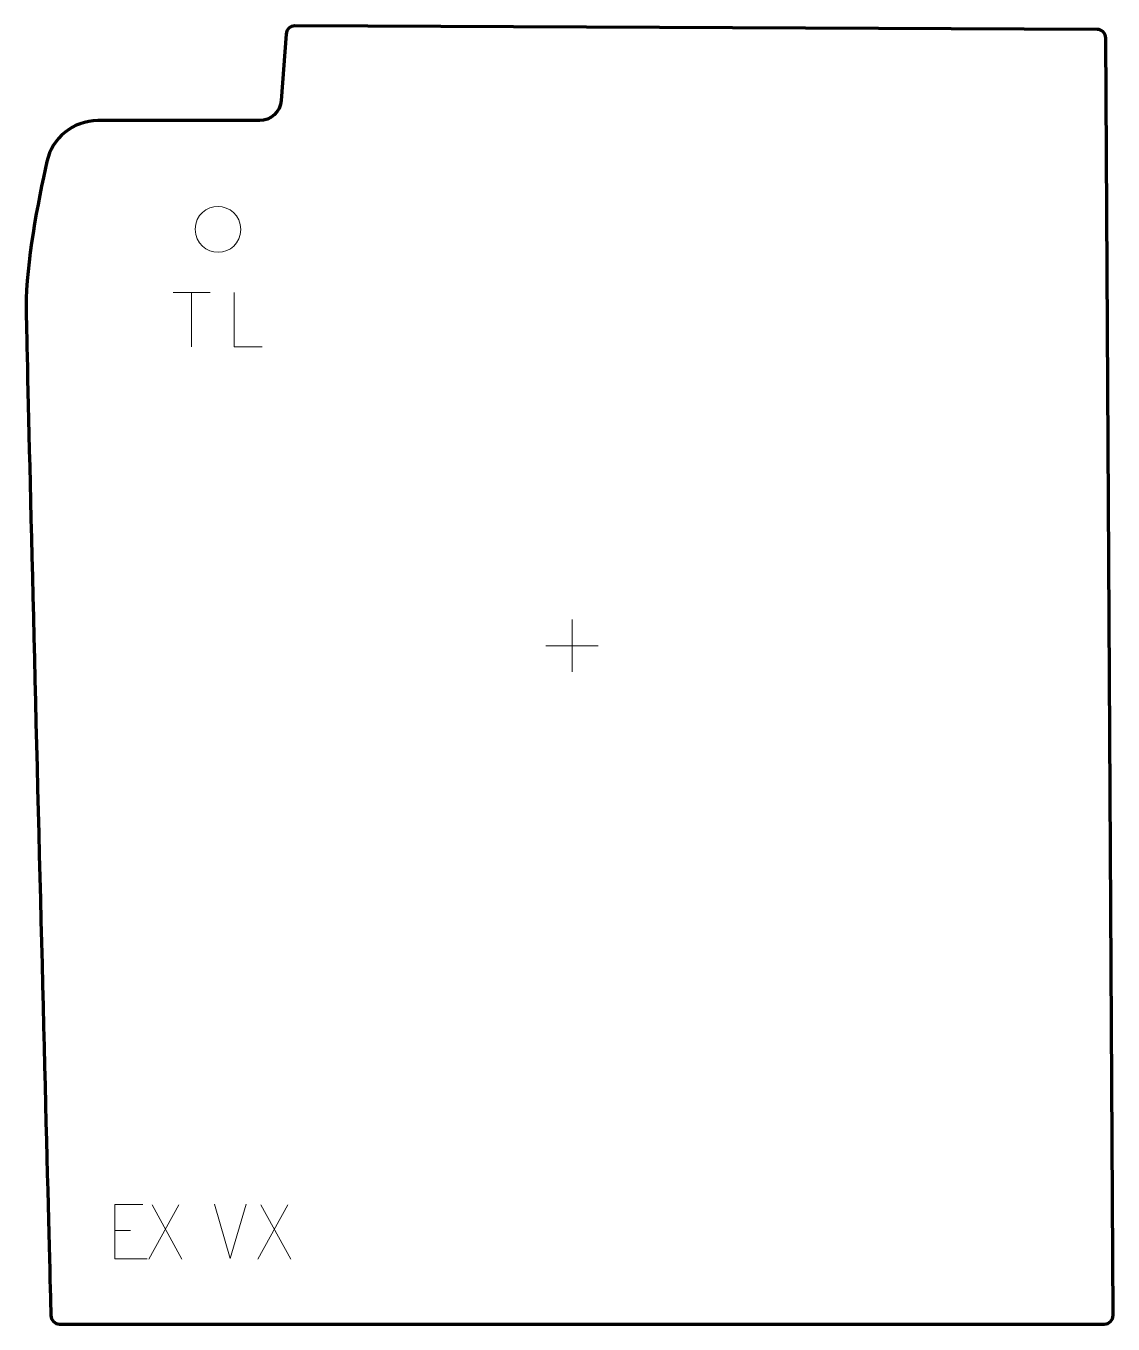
# Model space of a CAD drawing. Header units: millimetres. Extents: x -250 to 250, y -298 to 298.
import ezdxf

# ---------------------------------------------------------------- set-up
doc = ezdxf.new("R2010")
doc.units = ezdxf.units.MM
doc.header["$MEASUREMENT"] = 0
doc.layers.add('layer 1', color=7, linetype='Continuous')
doc.layers.add('layer 2', color=7, linetype='Continuous')

msp = doc.modelspace()

# ---------------------------------------------------------------- linework, layer by layer
at = {"layer": 'layer 1', "color": 250, "lineweight": 9}
for points, knots in [([(-171.8885, 204.7001), (-171.8178, 211.3405), (-166.5438, 215.1865), (-161.3885, 215.0895), (-161.3885, 215.0895), (-156.2332, 215.1865), (-150.9592, 211.1231), (-150.8885, 204.4827), (-150.8885, 204.4827), (-151.2587, 198.1534), (-155.7006, 194.1227), (-161.3885, 194.0933), (-161.3885, 194.0933), (-166.5438, 193.9963), (-171.8178, 198.0597), (-171.8885, 204.7001)], [0, 0, 0, 0, 0.2, 0.2, 0.2, 0.2, 0.4, 0.4, 0.4, 0.4, 0.6, 0.6, 0.6, 0.6, 1, 1, 1, 1]), ([(-141.0516, 150.6643), (-141.0516, 150.6643), (-154.0007, 150.6643), (-154.0007, 150.6643), (-154.0007, 150.6643), (-154.0007, 150.6643), (-154.0007, 175.6179), (-154.0007, 175.6179)], [0, 0, 0, 0, 0.33333333, 0.33333333, 0.33333333, 0.33333333, 1, 1, 1, 1]), ([(-195.8942, -243.1506), (-195.8942, -243.1506), (-208.7681, -243.1506), (-208.7681, -243.1506), (-208.7681, -243.1506), (-208.7681, -243.1506), (-208.7681, -268.1042), (-208.7681, -268.1042), (-208.7681, -268.1042), (-208.7681, -268.1042), (-193.9023, -268.1042), (-193.9023, -268.1042)], [0, 0, 0, 0, 0.25, 0.25, 0.25, 0.25, 0.5, 0.5, 0.5, 0.5, 1, 1, 1, 1])]:
    msp.add_open_spline(points, degree=3, knots=knots, dxfattribs=at)
for points in [[(-182.0412, 175.5944), (-182.0412, 175.5944), (-165.054, 175.5944), (-165.054, 175.5944)], [(-173.5474, 150.6644), (-173.5474, 150.6644), (-173.5474, 175.6179), (-173.5474, 175.6179)], [(1.1278, 25.4254), (1.1278, 25.4254), (1.1278, 1.4475), (1.1278, 1.4475)], [(-10.8611, 13.4364), (-10.8611, 13.4364), (13.1168, 13.4364), (13.1168, 13.4364)], [(-179.4008, -243.2591), (-179.4008, -243.2591), (-193.1414, -268.1549), (-193.1414, -268.1549)], [(-191.6868, -243.2591), (-191.6868, -243.2591), (-177.9462, -268.2126), (-177.9462, -268.2126)], [(-155.7487, -267.9154), (-155.7487, -267.9154), (-163.0705, -242.9618), (-163.0705, -242.9618)], [(-148.4268, -242.9618), (-148.4268, -242.9618), (-155.7486, -267.9154), (-155.7486, -267.9154)], [(-129.4008, -243.2591), (-129.4008, -243.2591), (-143.1414, -268.1549), (-143.1414, -268.1549)], [(-141.6868, -243.2591), (-141.6868, -243.2591), (-127.9462, -268.2126), (-127.9462, -268.2126)], [(-208.7681, -255.0303), (-208.7681, -255.0303), (-201.6, -255.0303), (-201.6, -255.0303)]]:
    msp.add_open_spline(points, degree=3, dxfattribs=at)
at = {"layer": 'layer 2', "color": 230, "lineweight": 200}
msp.add_open_spline([(-234.1253, -298), (-236.2948, -298), (-238.069, -296.2728), (-238.1236, -294.1039), (-238.1236, -294.1039), (-239.2395, -250.0973), (-249.4291, 152.2348), (-249.4877, 169.0012), (-249.4877, 169.0012), (-249.5572, 188.8626), (-244.0934, 217.2083), (-239.9694, 235.738), (-239.9694, 235.738), (-237.525, 246.7214), (-227.7911, 254.5389), (-216.5393, 254.5389), (-216.5393, 254.5389), (-216.5393, 254.5389), (-142.3607, 254.5389), (-142.3607, 254.5389), (-142.3607, 254.5389), (-137.1216, 254.5389), (-132.7704, 258.5825), (-132.3873, 263.8074), (-132.3873, 263.8074), (-132.3873, 263.8074), (-130.1514, 294.2924), (-130.1514, 294.2924), (-130.1514, 294.2924), (-129.9979, 296.3893), (-128.2475, 298.0089), (-126.1453, 298.0001), (-126.1453, 298.0001), (-126.1453, 298.0001), (242.2046, 296.4337), (242.2046, 296.4337), (242.2046, 296.4337), (244.3985, 296.4242), (246.1754, 294.6501), (246.1874, 292.4562), (246.1874, 292.4562), (246.1874, 292.4562), (249.4877, -293.9773), (249.4877, -293.9773), (249.4877, -293.9773), (249.5, -296.1952), (247.7054, -298), (245.4875, -298), (245.4875, -298), (245.4875, -298), (-234.1253, -298), (-234.1253, -298)], degree=3, knots=[0, 0, 0, 0, 0.07142857, 0.07142857, 0.07142857, 0.07142857, 0.14285714, 0.14285714, 0.14285714, 0.14285714, 0.21428571, 0.21428571, 0.21428571, 0.21428571, 0.28571429, 0.28571429, 0.28571429, 0.28571429, 0.35714286, 0.35714286, 0.35714286, 0.35714286, 0.42857143, 0.42857143, 0.42857143, 0.42857143, 0.5, 0.5, 0.5, 0.5, 0.57142857, 0.57142857, 0.57142857, 0.57142857, 0.64285714, 0.64285714, 0.64285714, 0.64285714, 0.71428571, 0.71428571, 0.71428571, 0.71428571, 0.78571429, 0.78571429, 0.78571429, 0.78571429, 0.85714286, 0.85714286, 0.85714286, 0.85714286, 1, 1, 1, 1], dxfattribs=at)

doc.saveas('drawing.dxf')
